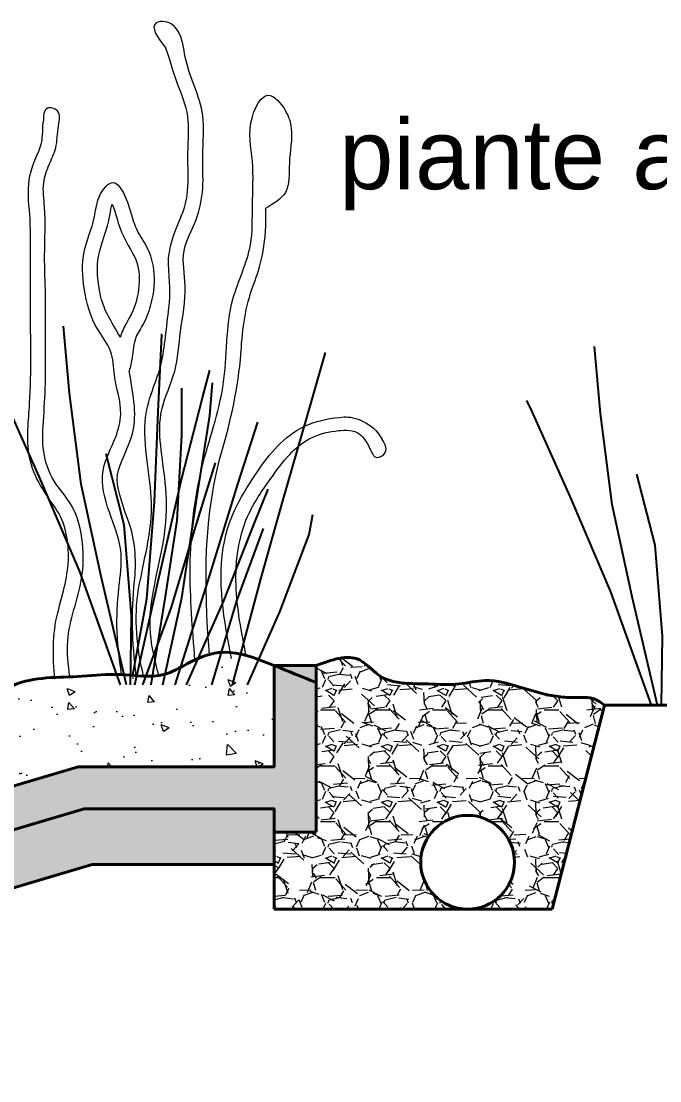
# Model space of a CAD drawing. Header units: millimetres. Extents: x 3441.7 to 3473.1, y 1370.7 to 1404.8.
# Drawn here: x 3455.93 to 3457.275, y 1383.778 to 1386.012 of the extents above; entities that cross this region are included whole.
import ezdxf

# ---------------------------------------------------------------- set-up
doc = ezdxf.new("R2010")
doc.units = ezdxf.units.MM
doc.layers.add('MURATURA_section_wall', color=7, linetype='Continuous', lineweight=40)
doc.layers.add('PIANTE_laghetto - PISCINA', color=7, linetype='Continuous', lineweight=0, true_color=0x306c2d)
doc.layers.add('TRATTEGGI - hatch', color=7, linetype='Continuous', lineweight=5, true_color=0x8f8f8f)
doc.layers.add('SCRITTE_txt', color=7, linetype='Continuous')
doc.layers.add('VEGETAZIONE', color=7, linetype='Continuous', true_color=0x007a00)
doc.styles.get("Standard").update_dxf_attribs({"font": 'arial.ttf'})

msp = doc.modelspace()

# ---------------------------------------------------------------- hatches: boundary and pattern name
at = {"layer": 'TRATTEGGI - hatch'}
h = msp.add_hatch(dxfattribs=at)
h.set_pattern_fill('AR-CONC', color=256, scale=0.023558, style=0)
h.set_pattern_definition([(130, (3473.15166, 1278.14105), (-0.168973, -0.01478322), [0.0176686, -0.19435447]), (185, (3473.15166, 1278.14105), (0.0326872, 0.1772023), [0.01413487, -0.15548357]), (79.5486, (3473.13758, 1278.13981), (-0.13628592, 0.16241897), [0.015016, -0.16517588]), (133.8158, (3473.15166, 1278.18816), (-0.2514219, -0.03899316), [0.0265029, -0.2915317]), (83.3644, (3473.1307, 1278.18491), (-0.22018893, 0.22948383), [0.022524, -0.2477638]), (188.8158, (3473.15166, 1278.18816), (-0.22018875, 0.229484), [0.0212023, -0.23322536]), (159, (3473.1281, 1278.17638), (-0.14062006, -0.09484943), [0.0176686, -0.19435447]), (214, (3473.1281, 1278.17638), (-0.0573205, 0.1708317), [0.01413487, -0.15548357]), (108.5486, (3473.11639, 1278.16848), (-0.19794063, 0.0759821), [0.015016, -0.16517588]), (142.5, (3473.151663, 1278.141047), (-0.002864633, 0.078423524), [0, -0.15359892, 0, -0.15783938, 0, -0.156072525]), (172.5, (3473.15166, 1278.14105), (-0.06197423, 0.09291597), [0, -0.08999201, 0, -0.150065206, 0, -0.059484246]), (212.5, (3473.2042, 1278.141047), (-0.125758514, -0.005313503), [0, -0.05889529, 0, -0.18375331, 0, -0.24382651]), (222.5, (3473.22776, 1278.14105), (-0.13738768, 0.02358285), [0, -0.07656388, 0, -0.12203105, 0, -0.17315216])])
edge = h.paths.add_edge_path()
edge.add_spline(control_points=[(3455.01377, 1384.36409), (3455.02447, 1384.36951), (3455.03818, 1384.37645), (3455.05328, 1384.38028), (3455.05713, 1384.38111)], knot_values=[0.5011026, 0.5011026, 0.5011026, 0.5011026, 0.5130989, 0.5171188, 0.5171188, 0.5171188, 0.5171188], degree=3, periodic=0)
edge.add_spline(control_points=[(3455.05713, 1384.38111), (3455.06412, 1384.3826), (3455.07129, 1384.38365), (3455.07847, 1384.3846)], knot_values=[0.4937951, 0.4937951, 0.4937951, 0.4937951, 0.5011026, 0.5011026, 0.5011026, 0.5011026], degree=3, periodic=0)
edge.add_spline(control_points=[(3455.07847, 1384.3846), (3455.08164, 1384.38502), (3455.1067, 1384.38816), (3455.15191, 1384.39536), (3455.21666, 1384.39438), (3455.24871, 1384.4335), (3455.28732, 1384.46479), (3455.34502, 1384.45611), (3455.40817, 1384.46141), (3455.47315, 1384.45087), (3455.50105, 1384.49039), (3455.53763, 1384.4999), (3455.58015, 1384.49913), (3455.61912, 1384.50596), (3455.63515, 1384.51797), (3455.63641, 1384.51898)], knot_values=[0.2931845, 0.2931845, 0.2931845, 0.2931845, 0.2964165, 0.3187076, 0.3411877, 0.3568626, 0.3680617, 0.3902386, 0.4110751, 0.4359547, 0.4479563, 0.456192, 0.4731713, 0.4921315, 0.4937951, 0.4937951, 0.4937951, 0.4937951], degree=3, periodic=0)
edge.add_spline(control_points=[(3455.63641, 1384.51898), (3455.64568, 1384.52638), (3455.66155, 1384.54582), (3455.68496, 1384.55428), (3455.69726, 1384.55659)], knot_values=[0.2685481, 0.2685481, 0.2685481, 0.2685481, 0.2807222, 0.2931845, 0.2931845, 0.2931845, 0.2931845], degree=3, periodic=0)
edge.add_spline(control_points=[(3455.69726, 1384.55659), (3455.70121, 1384.55733), (3455.7152, 1384.55921), (3455.72917, 1384.55896), (3455.73908, 1384.55847)], knot_values=[0.2545532, 0.2545532, 0.2545532, 0.2545532, 0.2585621, 0.2685481, 0.2685481, 0.2685481, 0.2685481], degree=3, periodic=0)
edge.add_spline(control_points=[(3455.73908, 1384.55847), (3455.7589, 1384.55751), (3455.80362, 1384.55254), (3455.84491, 1384.57405), (3455.86709, 1384.587)], knot_values=[0.20898, 0.20898, 0.20898, 0.20898, 0.2289464, 0.2545532, 0.2545532, 0.2545532, 0.2545532], degree=3, periodic=0)
edge.add_spline(control_points=[(3455.86709, 1384.587), (3455.86816, 1384.58763), (3455.88332, 1384.59654), (3455.93975, 1384.63169), (3456.01525, 1384.62784), (3456.07034, 1384.63182), (3456.07637, 1384.63227)], knot_values=[0.1353612, 0.1353612, 0.1353612, 0.1353612, 0.1365977, 0.1529117, 0.2028238, 0.20898, 0.20898, 0.20898, 0.20898], degree=3, periodic=0)
edge.add_spline(control_points=[(3456.07637, 1384.63227), (3456.08635, 1384.63303), (3456.09628, 1384.63383), (3456.10623, 1384.63437)], knot_values=[0.1251631, 0.1251631, 0.1251631, 0.1251631, 0.1353612, 0.1353612, 0.1353612, 0.1353612], degree=3, periodic=0)
edge.add_spline(control_points=[(3456.10623, 1384.63437), (3456.11699, 1384.63496), (3456.1287, 1384.63528), (3456.14057, 1384.63479), (3456.1415, 1384.63475)], knot_values=[0.1132113, 0.1132113, 0.1132113, 0.1132113, 0.1242357, 0.1251631, 0.1251631, 0.1251631, 0.1251631], degree=3, periodic=0)
edge.add_spline(control_points=[(3456.1415, 1384.63475), (3456.15161, 1384.63429), (3456.16183, 1384.63331), (3456.172, 1384.63249)], knot_values=[0.1030448, 0.1030448, 0.1030448, 0.1030448, 0.1132113, 0.1132113, 0.1132113, 0.1132113], degree=3, periodic=0)
edge.add_spline(control_points=[(3456.172, 1384.63249), (3456.17725, 1384.63207), (3456.18249, 1384.63169), (3456.1877, 1384.63145)], knot_values=[0.097798, 0.097798, 0.097798, 0.097798, 0.1030448, 0.1030448, 0.1030448, 0.1030448], degree=3, periodic=0)
edge.add_spline(control_points=[(3456.1877, 1384.63145), (3456.19856, 1384.63094), (3456.20927, 1384.63104), (3456.21964, 1384.63258)], knot_values=[0.0868495, 0.0868495, 0.0868495, 0.0868495, 0.097798, 0.097798, 0.097798, 0.097798], degree=3, periodic=0)
edge.add_spline(control_points=[(3456.21964, 1384.63258), (3456.2234, 1384.63313), (3456.24456, 1384.6374), (3456.26884, 1384.6521), (3456.29083, 1384.66306), (3456.29601, 1384.66545)], knot_values=[0.0585624, 0.0585624, 0.0585624, 0.0585624, 0.0625276, 0.0811704, 0.0868495, 0.0868495, 0.0868495, 0.0868495], degree=3, periodic=0)
edge.add_spline(control_points=[(3456.29601, 1384.66545), (3456.30602, 1384.67008), (3456.31621, 1384.67409), (3456.3265, 1384.67695)], knot_values=[0.0475979, 0.0475979, 0.0475979, 0.0475979, 0.0585624, 0.0585624, 0.0585624, 0.0585624], degree=3, periodic=0)
edge.add_spline(control_points=[(3456.3265, 1384.67695), (3456.33291, 1384.67873), (3456.37782, 1384.68806), (3456.42357, 1384.66955), (3456.46276, 1384.6537)], knot_values=[0, 0, 0, 0, 0.006831, 0.0475979, 0.0475979, 0.0475979, 0.0475979], degree=3, periodic=0)
edge.add_line((3456.46276, 1384.6537), (3456.46276, 1384.44028))
edge.add_line((3456.46276, 1384.44028), (3456.04977, 1384.44028))
edge.add_line((3456.04977, 1384.44028), (3454.9723, 1384.12073))
edge.add_spline(control_points=[(3454.9723, 1384.12073), (3454.97641, 1384.12668), (3454.98051, 1384.13264), (3454.98173, 1384.13929)], knot_values=[0.6157205, 0.6157205, 0.6157205, 0.6157205, 0.6227265, 0.6227265, 0.6227265, 0.6227265], degree=3, periodic=0)
edge.add_spline(control_points=[(3454.98173, 1384.13929), (3454.98191, 1384.14026), (3454.98259, 1384.14601), (3454.97932, 1384.15811), (3454.99153, 1384.16886), (3455.00702, 1384.1762), (3455.00459, 1384.1991), (3454.99776, 1384.22401), (3454.97055, 1384.24571), (3454.94925, 1384.26411), (3454.94404, 1384.28014), (3454.94336, 1384.28302)], knot_values=[0.5564707, 0.5564707, 0.5564707, 0.5564707, 0.5574894, 0.562435, 0.5678512, 0.5723498, 0.5786602, 0.587927, 0.598972, 0.6128081, 0.6157205, 0.6157205, 0.6157205, 0.6157205], degree=3, periodic=0)
edge.add_spline(control_points=[(3454.94336, 1384.28302), (3454.94072, 1384.29427), (3454.94309, 1384.3277), (3454.97082, 1384.34322), (3454.98872, 1384.35188)], knot_values=[0.5261296, 0.5261296, 0.5261296, 0.5261296, 0.5375289, 0.5564707, 0.5564707, 0.5564707, 0.5564707], degree=3, periodic=0)
edge.add_spline(control_points=[(3454.98872, 1384.35188), (3454.9937, 1384.35429), (3455.00229, 1384.35828), (3455.01043, 1384.3624), (3455.01377, 1384.36409)], knot_values=[0.5171188, 0.5171188, 0.5171188, 0.5171188, 0.522393, 0.5261296, 0.5261296, 0.5261296, 0.5261296], degree=3, periodic=0)
h = msp.add_hatch(dxfattribs=at)
h.set_pattern_fill('GRAVEL', color=256, scale=0.117791, style=0)
h.set_pattern_definition([(311.9872, (3473.066854, 1278.258837), (0.9423244731, -1.0601154245), [0.01584707, -1.56886317]), (355.0303, (3473.0774554, 1278.247058), (-1.41348714586, 0.11778956121), [0.02719408, -2.69221278]), (47.4896, (3473.104547, 1278.244702), (-1.1779047584, -1.29569745854), [0.0191749, -1.89831684]), (272.7263, (3473.1504856, 1278.2152546), (-0.1177901161, 2.35581173808), [0.02476406, -2.45164118]), (247.1663, (3473.1516635, 1278.1905186), (0.5889540926, 1.41348659934), [0.02428312, -2.40403199]), (182.7263, (3473.14224, 1278.1681384), (2.35581173808, 0.1177901161), [0.02476406, -2.45164118]), (142.3058, (3473.1175042, 1278.1669604), (1.53127847241, -1.17790472149), [0.0327492, -3.24216807]), (107.7447, (3473.0915903, 1278.186985), (-0.82453536391, 2.59139242975), [0.03091862, -3.06094396]), (58.5704, (3473.082167, 1278.2164325), (0.94232565124, 1.5312770225), [0.02484792, -2.45994718]), (4.7636, (3473.095124, 1278.237635), (-1.2956965483, -0.1177895878), [0.02836774, -1.39001878]), (317.6026, (3473.1233937, 1278.2399906), (1.41348788789, -1.29569550417), [0.03668564, -3.63188128]), (41.1859, (3473.033873, 1278.214077), (0.8245344433, 0.7067431945), [0.01252126, -1.23960974]), (8.5308, (3473.043296, 1278.222322), (-1.53127740514, -0.23558210206), [0.02382161, -2.3583455]), (315, (3473.066854, 1278.225856), (1e-17, -0.11779062), [0.01665806, -0.14992291]), (336.8014, (3473.0751, 1278.23999), (-0.588952894, 0.2355813264), [0.0089707, -0.88809566]), (248.1986, (3473.083345, 1278.236457), (0.1177905746, 0.3533717877), [0.0126864, -0.62163534]), (149.0362, (3473.078633, 1278.224678), (-0.3533715225, 0.235581463), [0.02060499, -0.66622626]), (18.4349, (3473.060965, 1278.23528), (-0.235581222, -0.117790397), [0.01489945, -0.35758713]), (163.6105, (3473.1516635, 1278.236457), (-1.1779061106, 0.3533708968), [0.02087249, -2.06638198]), (109.6538, (3473.131639, 1278.2423464), (0.47116178085, -1.2956966884), [0.01751087, -1.7335721]), (246.8014, (3473.060965, 1278.258837), (0.2355813264, 0.588952894), [0.01794127, -0.87912509]), (196.3895, (3473.053897, 1278.2423464), (1.1779061106, 0.3533708968), [0.02087249, -2.06638198]), (200.556, (3473.151663, 1278.163427), (0.5889531431, 0.2355806987), [0.02012806, -0.98627518]), (245.2249, (3473.132817, 1278.156359), (0.5889520058, 1.2956968399), [0.01686502, -1.66963949]), (113.1986, (3473.059787, 1278.141047), (-0.2355813264, 0.588952894), [0.01794127, -0.87912509]), (162.646, (3473.0527194, 1278.157537), (1.531277845, -0.4711616931), [0.01974535, -1.9547847]), (110.556, (3473.117504, 1278.141047), (0.2355806987, -0.5889531431), [0.01006403, -0.9963392]), (78.6901, (3473.066854, 1278.141047), (0.1177903063, 0.4711624293), [0.00600614, -0.59461029]), (14.0362, (3473.068032, 1278.146936), (-0.35337182, -0.117790356), [0.02428312, -0.46137983]), (353.991, (3473.09159, 1278.1528256), (-1.17790582233, 0.11779050477), [0.02250389, -2.22788206]), (236.3099, (3473.078633, 1278.214077), (0.117790742, 0.235581118), [0.016988, -0.40771197]), (186.8428, (3473.06921, 1278.199942), (-2.0024398731, -0.23558211241), [0.02965896, -2.93623223]), (119.0546, (3473.039762, 1278.196408), (0.4711623439, -0.8245341415), [0.01212725, -1.20060103]), (90, (3473.03387, 1278.20701), (0.11779059, 0.11779059), [0.00706744, -0.11072315]), (59.7436, (3473.093946, 1278.156359), (-0.4711617384, -0.82453438544), [0.01636394, -1.62003517]), (131.9872, (3473.1021914, 1278.170494), (-0.9423244731, 1.0601154245), [0.03169415, -1.5530161]), (180, (3473.08099, 1278.19405), (-0.11779059, 0.11779059), [0.03062555, -0.08716503]), (214.6952, (3473.0503636, 1278.194052), (1.17790517543, 0.8245351103), [0.01862434, -1.8438083]), (285.9454, (3473.03505, 1278.183451), (0.1177905721, -0.4711623556), [0.01715054, -0.84037787]), (332.354, (3473.0397624, 1278.1669604), (2.2380206243, -1.1779067602), [0.02792403, -2.76448308]), (4.5739, (3473.0644985, 1278.1540035), (1.53127767293, 0.1177899728), [0.02954176, -2.92463116])])
edge = h.paths.add_edge_path()
edge.add_line((3456.5511, 1384.30275), (3456.46276, 1384.30275))
edge.add_line((3456.46276, 1384.30275), (3456.46276, 1384.14015))
edge.add_line((3456.46276, 1384.14015), (3456.87028, 1384.14015))
edge.add_arc((3456.87028, 1384.23902), 0.09887, 180, 270, ccw=False)
edge.add_arc((3456.87028, 1384.23902), 0.09887, 0, 180, ccw=False)
edge.add_arc((3456.87028, 1384.23902), 0.09887, -90, 0, ccw=False)
edge.add_line((3456.87028, 1384.14015), (3457.04838, 1384.14015))
edge.add_line((3457.04838, 1384.14015), (3457.15828, 1384.57027))
edge.add_spline(control_points=[(3457.15828, 1384.57027), (3457.15194, 1384.57507), (3457.13436, 1384.58837), (3457.0989, 1384.58558), (3457.04661, 1384.58784), (3456.98454, 1384.60744), (3456.91435, 1384.62834), (3456.84915, 1384.61119), (3456.7872, 1384.6161), (3456.73208, 1384.61457), (3456.67985, 1384.62897), (3456.638, 1384.68579), (3456.58393, 1384.66582), (3456.5511, 1384.6537)], knot_values=[0, 0, 0, 0, 0.0079109, 0.0219339, 0.0340721, 0.061634, 0.0879473, 0.1065741, 0.1287308, 0.1509215, 0.162598, 0.1827797, 0.213995, 0.213995, 0.213995, 0.213995], degree=3, periodic=0)
edge.add_line((3456.5511, 1384.6537), (3456.5511, 1384.30275))
at = {"layer": 'TRATTEGGI - hatch', "true_color": 0x383838}
h = msp.add_hatch(color=250, dxfattribs=at)
edge = h.paths.add_edge_path()
edge.add_line((3456.5511, 1384.6537), (3456.46276, 1384.6537))
edge.add_line((3456.46276, 1384.6537), (3456.46276, 1384.44028))
edge.add_line((3456.46276, 1384.44028), (3456.04977, 1384.44028))
edge.add_line((3456.04977, 1384.44028), (3454.95955, 1384.11694))
edge.add_line((3454.95955, 1384.11694), (3454.84669, 1384.11694))
edge.add_line((3454.84669, 1384.11694), (3454.82901, 1384.04813))
edge.add_spline(control_points=[(3454.82901, 1384.04813), (3454.82833, 1384.04397), (3454.8273, 1384.0399), (3454.82589, 1384.03595)], knot_values=[0.2016462, 0.2016462, 0.2016462, 0.2016462, 0.2059053, 0.2059053, 0.2059053, 0.2059053], degree=3, periodic=0)
edge.add_spline(control_points=[(3454.68608, 1383.97781), (3454.71432, 1383.97648), (3454.7692, 1383.97084), (3454.81721, 1384.01165), (3454.82589, 1384.03595)], knot_values=[0.1470175, 0.1470175, 0.1470175, 0.1470175, 0.1754339, 0.2016462, 0.2016462, 0.2016462, 0.2016462], degree=3, periodic=0)
edge.add_line((3454.82589, 1384.03595), (3454.76525, 1383.7999))
edge.add_line((3454.76525, 1383.7999), (3454.56707, 1383.7999))
edge.add_spline(control_points=[(3454.56707, 1383.7999), (3454.54481, 1383.79793), (3454.52241, 1383.79678), (3454.49945, 1383.7999)], knot_values=[0.1005291, 0.1005291, 0.1005291, 0.1005291, 0.1233571, 0.1233571, 0.1233571, 0.1233571], degree=3, periodic=0)
edge.add_line((3454.49945, 1383.7999), (3454.4378, 1383.7999))
edge.add_line((3454.4378, 1383.7999), (3454.17859, 1383.08987))
edge.add_line((3454.17859, 1383.08987), (3451.82038, 1383.08987))
edge.add_line((3451.82038, 1383.08987), (3451.82038, 1383.00153))
edge.add_line((3451.82038, 1383.00153), (3454.24038, 1383.00153))
edge.add_line((3454.24038, 1383.00153), (3454.49959, 1383.71155))
edge.add_line((3454.49959, 1383.71155), (3454.83376, 1383.71155))
edge.add_line((3454.83376, 1383.71155), (3454.91521, 1384.0286))
edge.add_line((3454.91521, 1384.0286), (3454.97237, 1384.0286))
edge.add_line((3454.97237, 1384.0286), (3456.0626, 1384.35194))
edge.add_line((3456.0626, 1384.35194), (3456.46276, 1384.35194))
edge.add_line((3456.46276, 1384.35194), (3456.46276, 1384.30275))
edge.add_line((3456.46276, 1384.30275), (3456.5511, 1384.30275))
edge.add_line((3456.5511, 1384.30275), (3456.5511, 1384.6537))
edge = h.paths.add_edge_path()
edge.add_line((3447.17799, 1384.44028), (3447.17799, 1384.6537))
edge.add_line((3447.17799, 1384.6537), (3447.08965, 1384.6537))
edge.add_line((3447.08965, 1384.6537), (3447.08965, 1384.30275))
edge.add_line((3447.08965, 1384.30275), (3447.17799, 1384.30275))
edge.add_line((3447.17799, 1384.30275), (3447.17799, 1384.35194))
edge.add_line((3447.17799, 1384.35194), (3447.57815, 1384.35194))
edge.add_line((3447.57815, 1384.35194), (3448.66838, 1384.0286))
edge.add_line((3448.66838, 1384.0286), (3448.72554, 1384.0286))
edge.add_line((3448.72554, 1384.0286), (3448.80699, 1383.71155))
edge.add_line((3448.80699, 1383.71155), (3449.14116, 1383.71155))
edge.add_line((3449.14116, 1383.71155), (3449.40037, 1383.00153))
edge.add_line((3449.40037, 1383.00153), (3451.82038, 1383.00153))
edge.add_line((3451.82038, 1383.00153), (3451.82038, 1383.08987))
edge.add_line((3451.82038, 1383.08987), (3449.46216, 1383.08987))
edge.add_line((3449.46216, 1383.08987), (3449.20295, 1383.7999))
edge.add_line((3449.20295, 1383.7999), (3449.1413, 1383.7999))
edge.add_spline(control_points=[(3449.1413, 1383.7999), (3449.11834, 1383.79678), (3449.09594, 1383.79793), (3449.07368, 1383.7999)], knot_values=[0.1005291, 0.1005291, 0.1005291, 0.1005291, 0.1233571, 0.1233571, 0.1233571, 0.1233571], degree=3, periodic=0)
edge.add_line((3449.07368, 1383.7999), (3448.87551, 1383.7999))
edge.add_line((3448.87551, 1383.7999), (3448.81486, 1384.03595))
edge.add_spline(control_points=[(3448.81486, 1384.03595), (3448.81345, 1384.0399), (3448.81242, 1384.04397), (3448.81174, 1384.04813)], knot_values=[0.2016462, 0.2016462, 0.2016462, 0.2016462, 0.2059053, 0.2059053, 0.2059053, 0.2059053], degree=3, periodic=0)
edge.add_spline(control_points=[(3448.84775, 1384.14992), (3448.83728, 1384.1354), (3448.81599, 1384.10584), (3448.80869, 1384.06656), (3448.81174, 1384.04813)], knot_values=[0.2059053, 0.2059053, 0.2059053, 0.2059053, 0.2241704, 0.2430803, 0.2430803, 0.2430803, 0.2430803], degree=3, periodic=0)
edge.add_line((3448.81174, 1384.04813), (3448.79406, 1384.11694))
edge.add_line((3448.79406, 1384.11694), (3448.6812, 1384.11694))
edge.add_line((3448.6812, 1384.11694), (3447.59098, 1384.44028))
edge.add_line((3447.59098, 1384.44028), (3447.17799, 1384.44028))
at = {"layer": 'TRATTEGGI - hatch'}
h = msp.add_hatch(dxfattribs=at)
h.set_pattern_fill('AR-SAND', color=256, scale=0.029448, style=0)
h.set_pattern_definition([(37.5, (3430.489088, 1278.141047), (-0.001855006, 0.056740425), [0, -0.044760422, 0, -0.050060999, 0, -0.047852425]), (7.5, (3430.48909, 1278.14105), (0.05211576, 0.08310556), [0, -0.02414707, 0, -0.040343275, 0, -0.015460014]), (327.5, (3430.452867, 1278.141047), (0.091704148, 0.000166646), [0, -0.014723823, 0, -0.053005763, 0, -0.069201969]), (317.5, (3430.45287, 1278.14105), (0.088523353, 0.02584548), [0, -0.007361912, 0, -0.034748223, 0, -0.039754322])])
h.paths.add_polyline_path([(3454.58198, 1383.59376), (3454.92512, 1383.59376), (3455.00798, 1383.9163), (3456.0797, 1384.23415), (3456.46276, 1384.23415), (3456.46276, 1384.30275), (3456.46276, 1384.35194), (3456.0626, 1384.35194), (3454.97237, 1384.0286), (3454.91521, 1384.0286), (3454.83376, 1383.71155), (3454.49959, 1383.71155), (3454.24038, 1383.00153), (3451.82038, 1383.00153), (3449.40037, 1383.00153), (3449.14116, 1383.71155), (3448.80699, 1383.71155), (3448.72554, 1384.0286), (3448.66838, 1384.0286), (3447.57815, 1384.35194), (3447.17799, 1384.35194), (3447.17799, 1384.30275), (3447.17799, 1384.23415), (3447.56105, 1384.23415), (3448.63278, 1383.9163), (3448.71563, 1383.59376), (3449.05877, 1383.59376), (3449.31798, 1382.88374), (3451.82038, 1382.88374), (3454.32277, 1382.88374)])

# ---------------------------------------------------------------- linework, layer by layer
at = {"layer": 'MURATURA_section_wall'}
for p in [(3456.46276, 1384.30275), (3456.46276, 1384.14015), (3456.46276, 1384.14015), (3456.46276, 1384.14015), (3456.46276, 1384.14015), (3456.46276, 1384.14015), (3456.46276, 1384.14015)]:
    msp.add_line(p, (3456.46276, 1384.14015), dxfattribs=at)
for points in [[(3454.76525, 1383.7999), (3454.84669, 1384.11694), (3454.95955, 1384.11694), (3456.04977, 1384.44028), (3456.46276, 1384.44028), (3456.46276, 1384.6537), (3456.5511, 1384.6537), (3456.5511, 1384.30275)], [(3457.04838, 1384.14015), (3457.15828, 1384.57027), (3459.21064, 1384.57027)], [(3454.83376, 1383.71155), (3454.91521, 1384.0286), (3454.97237, 1384.0286), (3456.0626, 1384.35194), (3456.46276, 1384.35194), (3456.46276, 1384.30275)], [(3456.5511, 1384.30275), (3456.46276, 1384.30275)], [(3456.46276, 1384.23415), (3456.0797, 1384.23415), (3455.00798, 1383.9163)], [(3457.04838, 1384.14015), (3456.46276, 1384.14015)]]:
    msp.add_lwpolyline(points, dxfattribs=at)
msp.add_circle((3456.87028, 1384.23902), 0.09887, dxfattribs=at)
msp.add_open_spline([(3456.5511, 1384.61795), (3456.52165, 1384.62987), (3456.4922, 1384.64178), (3456.46276, 1384.6537), (3456.42357, 1384.66955), (3456.36183, 1384.69453), (3456.28412, 1384.66134), (3456.22114, 1384.62322), (3456.14155, 1384.63953), (3456.03738, 1384.62671), (3455.93975, 1384.63169), (3455.8619, 1384.58319), (3455.7958, 1384.54753), (3455.72271, 1384.56485), (3455.66247, 1384.54853), (3455.63174, 1384.50817), (3455.58015, 1384.49913), (3455.53763, 1384.4999), (3455.50105, 1384.49039), (3455.47315, 1384.45087), (3455.40817, 1384.46141), (3455.34502, 1384.45611), (3455.28732, 1384.46479), (3455.24871, 1384.4335), (3455.21666, 1384.39438), (3455.15191, 1384.39536), (3455.09603, 1384.38647), (3455.04347, 1384.3806), (3454.99789, 1384.35452), (3454.94042, 1384.33232), (3454.94052, 1384.27165), (3454.97055, 1384.24571), (3454.99776, 1384.22401), (3455.00459, 1384.1991), (3455.00702, 1384.1762), (3454.99153, 1384.16886), (3454.97932, 1384.15811), (3454.98461, 1384.13857), (3454.97701, 1384.12755), (3454.9723, 1384.12073)], degree=3, knots=[-0.04289252, -0.04289252, -0.04289252, -0.04289252, 0, 0, 0, 0.05707366, 0.08993818, 0.11603801, 0.15979423, 0.19812436, 0.26800136, 0.29084095, 0.32842157, 0.37035501, 0.39341445, 0.41278734, 0.43933156, 0.4631026, 0.47463257, 0.49143481, 0.5262663, 0.55543738, 0.58648498, 0.60216375, 0.62410864, 0.65558078, 0.68678827, 0.7071715, 0.72919766, 0.7630999, 0.78313626, 0.80250682, 0.81796981, 0.83094332, 0.83977792, 0.84607603, 0.85365857, 0.86058247, 0.87181708, 0.87181708, 0.87181708, 0.87181708], dxfattribs=at)
msp.add_spline([(3456.5511, 1384.6537), (3456.64224, 1384.66563), (3456.68937, 1384.62942), (3456.72199, 1384.61855), (3456.78723, 1384.61493), (3456.85248, 1384.61493), (3456.90685, 1384.62217), (3456.98297, 1384.60769), (3457.06175, 1384.58814), (3457.09745, 1384.58635), (3457.13858, 1384.5827), (3457.15828, 1384.57027)], degree=3, dxfattribs=at)
at = {"layer": 'PIANTE_laghetto - PISCINA'}
for points in [[(3456.21964, 1384.63258), (3456.2015, 1384.73465), (3456.21381, 1384.83798), (3456.23351, 1384.94378), (3456.23351, 1385.03973), (3456.22623, 1385.19315), (3456.25332, 1385.27434), (3456.26563, 1385.35799), (3456.27548, 1385.45394), (3456.27302, 1385.52775), (3456.29764, 1385.59172), (3456.31242, 1385.66061), (3456.31242, 1385.7295), (3456.31242, 1385.81315), (3456.29518, 1385.87465), (3456.27548, 1385.93616), (3456.26071, 1385.99029), (3456.23337, 1386.01082), (3456.21426, 1386.00818), (3456.23436, 1385.95487)], [(3456.29601, 1384.66545), (3456.286, 1384.86166), (3456.31057, 1385.07028), (3456.35561, 1385.24618), (3456.37608, 1385.42616), (3456.41293, 1385.5407), (3456.41702, 1385.62251), (3456.41702, 1385.71659), (3456.41702, 1385.81067), (3456.44978, 1385.85567), (3456.48662, 1385.82295), (3456.49891, 1385.78613), (3456.49481, 1385.7125), (3456.48662, 1385.65114), (3456.4454, 1385.61811)], [(3456.0323, 1384.62989), (3456.02807, 1384.70547), (3456.05726, 1384.83768), (3456.0592, 1384.91156), (3456.03585, 1384.99128), (3455.99888, 1385.04377), (3455.97748, 1385.10404), (3455.97748, 1385.17793), (3455.98131, 1385.25842), (3455.98131, 1385.3498), (3455.98131, 1385.43534), (3455.97936, 1385.517), (3455.97933, 1385.62045), (3455.97738, 1385.671), (3455.98906, 1385.70989), (3456.00268, 1385.74488), (3456.00852, 1385.79155), (3456.00657, 1385.82266), (3455.98517, 1385.82849), (3455.97665, 1385.79885)], [(3456.1415, 1384.63475), (3456.13171, 1384.73792), (3456.13702, 1384.82812), (3456.13968, 1384.89709), (3456.11578, 1384.97668), (3456.1025, 1385.06422), (3456.12906, 1385.13585), (3456.13968, 1385.1836), (3456.1264, 1385.26584), (3456.11843, 1385.31624), (3456.09188, 1385.36134), (3456.06267, 1385.44888), (3456.06267, 1385.52581), (3456.08392, 1385.59744), (3456.09719, 1385.64784), (3456.12374, 1385.67172), (3456.14764, 1385.64519), (3456.16092, 1385.60805), (3456.1742, 1385.57091), (3456.19544, 1385.53377), (3456.20871, 1385.48867), (3456.2034, 1385.41705), (3456.18747, 1385.3746), (3456.17154, 1385.34542), (3456.16357, 1385.30298), (3456.15753, 1385.27438)], [(3456.40385, 1384.67498), (3456.38263, 1384.82438), (3456.40699, 1384.96821), (3456.45571, 1385.04786), (3456.49557, 1385.09875), (3456.5368, 1385.13137), (3456.59121, 1385.14806), (3456.63754, 1385.14483), (3456.66387, 1385.11203), (3456.67937, 1385.09212), (3456.69681, 1385.10279), (3456.68927, 1385.13185)]]:
    msp.add_spline(points, degree=3, dxfattribs=at)
for points, knots in [([(3456.1877, 1384.63145), (3456.17401, 1384.68863), (3456.16667, 1384.75539), (3456.18855, 1384.87712), (3456.20415, 1384.93108), (3456.20525, 1385.04211), (3456.18675, 1385.10094), (3456.19427, 1385.21418), (3456.2171, 1385.25547), (3456.23257, 1385.32351), (3456.23598, 1385.36919), (3456.2454, 1385.43847), (3456.24194, 1385.46283), (3456.23911, 1385.5327), (3456.25371, 1385.56932), (3456.27491, 1385.61707), (3456.27976, 1385.63865), (3456.28264, 1385.68695), (3456.28045, 1385.71628), (3456.28261, 1385.77363), (3456.28424, 1385.79718), (3456.27486, 1385.84246), (3456.26415, 1385.86584), (3456.24887, 1385.90958), (3456.24457, 1385.92867), (3456.23436, 1385.95487)], [0.00222782, 0.00222782, 0.00222782, 0.00222782, 0.06080821, 0.06080821, 0.12161642, 0.12161642, 0.18242463, 0.18242463, 0.22377283, 0.22377283, 0.26512103, 0.26512103, 0.29854549, 0.29854549, 0.32665009, 0.32665009, 0.35475468, 0.35475468, 0.38285928, 0.38285928, 0.41096387, 0.41096387, 0.43906847, 0.43906847, 0.45362047, 0.45362047, 0.45362047, 0.45362047]), ([(3456.00122, 1384.62619), (3455.9961, 1384.66907), (3455.99579, 1384.72086), (3456.01802, 1384.80807), (3456.02958, 1384.84433), (3456.02929, 1384.92068), (3456.02337, 1384.95602), (3455.98347, 1385.01191), (3455.95532, 1385.05094), (3455.94009, 1385.13361), (3455.94585, 1385.17073), (3455.94983, 1385.24011), (3455.95042, 1385.27396), (3455.94967, 1385.40073), (3455.94933, 1385.49753), (3455.94927, 1385.61137), (3455.9428, 1385.6346), (3455.94888, 1385.70585), (3455.96844, 1385.73681), (3455.974, 1385.75928), (3455.9746, 1385.768), (3455.97665, 1385.79885)], [0, 0, 0, 0, 0.04350532, 0.04350532, 0.08701064, 0.08701064, 0.13051596, 0.13051596, 0.16642075, 0.16642075, 0.20232554, 0.20232554, 0.23823033, 0.23823033, 0.33201063, 0.33201063, 0.35990464, 0.35990464, 0.38779865, 0.38779865, 0.39897264, 0.39897264, 0.39897264, 0.39897264]), ([(3456.13899, 1385.34586), (3456.11816, 1385.38253), (3456.10508, 1385.40035), (3456.09104, 1385.46019), (3456.08781, 1385.49268), (3456.09785, 1385.54151), (3456.11192, 1385.57395), (3456.11831, 1385.61244), (3456.11952, 1385.61995), (3456.12183, 1385.62637)], [0.24118376, 0.24118376, 0.24118376, 0.24118376, 0.27606813, 0.27606813, 0.31095249, 0.31095249, 0.33994824, 0.33994824, 0.35036449, 0.35036449, 0.35036449, 0.35036449]), ([(3456.12183, 1385.62637), (3456.12993, 1385.60742), (3456.13257, 1385.58474), (3456.15958, 1385.52958), (3456.1706, 1385.51704), (3456.17968, 1385.47999), (3456.17965, 1385.45972), (3456.17215, 1385.41639), (3456.16711, 1385.40192), (3456.14701, 1385.36769), (3456.1416, 1385.35633), (3456.13899, 1385.34586)], [0.38054369, 0.38054369, 0.38054369, 0.38054369, 0.4051119, 0.4051119, 0.42968011, 0.42968011, 0.45424832, 0.45424832, 0.48123716, 0.48123716, 0.48925596, 0.48925596, 0.48925596, 0.48925596]), ([(3456.3265, 1384.67695), (3456.31474, 1384.82726), (3456.31309, 1384.97062), (3456.37455, 1385.18069), (3456.38946, 1385.25557), (3456.39689, 1385.3749), (3456.40421, 1385.41644), (3456.43611, 1385.50151), (3456.44735, 1385.54667), (3456.4454, 1385.61811)], [0.00305942, 0.00305942, 0.00305942, 0.00305942, 0.15686125, 0.15686125, 0.22675699, 0.22675699, 0.27908115, 0.27908115, 0.31812033, 0.31812033, 0.31812033, 0.31812033]), ([(3456.172, 1384.63249), (3456.16363, 1384.70525), (3456.16151, 1384.7632), (3456.17269, 1384.86707), (3456.17114, 1384.9135), (3456.14618, 1384.98639), (3456.13273, 1385.01944), (3456.13216, 1385.07228), (3456.15025, 1385.09749), (3456.17494, 1385.17636), (3456.16711, 1385.22191), (3456.15753, 1385.27438)], [0, 0, 0, 0, 0.06786836, 0.06786836, 0.1044725, 0.1044725, 0.14107664, 0.14107664, 0.17768078, 0.17768078, 0.21194923, 0.21194923, 0.21194923, 0.21194923]), ([(3456.37316, 1384.66887), (3456.3577, 1384.74655), (3456.34117, 1384.83196), (3456.37031, 1384.97608), (3456.40334, 1385.02712), (3456.45688, 1385.10463), (3456.49014, 1385.14394), (3456.56022, 1385.17154), (3456.58081, 1385.17544), (3456.63096, 1385.17913), (3456.6704, 1385.1669), (3456.68927, 1385.13185)], [0, 0, 0, 0, 0.08074685, 0.08074685, 0.1349244, 0.1349244, 0.17520096, 0.17520096, 0.19751078, 0.19751078, 0.2129794, 0.2129794, 0.2129794, 0.2129794])]:
    msp.add_open_spline(points, degree=3, knots=knots, dxfattribs=at)
at = {"layer": 'VEGETAZIONE'}
for points in [[(3456.15168, 1384.61325), (3456.09843, 1384.84135), (3456.05618, 1385.03595), (3456.03186, 1385.22799), (3456.01906, 1385.36882)], [(3456.16548, 1384.63405), (3456.19445, 1384.79398), (3456.2111, 1384.99882), (3456.21878, 1385.1883), (3456.22646, 1385.3509), (3456.2239, 1385.3509)], [(3456.37478, 1384.61325), (3456.43514, 1384.83879), (3456.47995, 1384.99626), (3456.54396, 1385.22031), (3456.57085, 1385.31377)], [(3457.27006, 1384.57027), (3457.21677, 1384.79858), (3457.17452, 1384.99318), (3457.15019, 1385.18522), (3457.13739, 1385.32605)], [(3456.16952, 1384.61325), (3456.21622, 1384.82214), (3456.26871, 1385.04875), (3456.31224, 1385.21775), (3456.3276, 1385.27664)], [(3456.13898, 1384.61325), (3456.05362, 1384.85159), (3455.97041, 1385.04619), (3455.88719, 1385.23311), (3455.87695, 1385.25488)], [(3456.22838, 1384.61325), (3456.26871, 1384.79654), (3456.30071, 1385.01163), (3456.3276, 1385.18062), (3456.33272, 1385.24976)], [(3456.20357, 1384.61325), (3456.23414, 1384.7991), (3456.25846, 1384.95913), (3456.26871, 1385.13965), (3456.26871, 1385.23823)], [(3457.25739, 1384.57027), (3457.17196, 1384.80882), (3457.08874, 1385.00342), (3457.00552, 1385.19034), (3456.99528, 1385.21211)], [(3456.25463, 1384.61325), (3456.3276, 1384.84391), (3456.38649, 1385.03595), (3456.42874, 1385.16654)], [(3456.16021, 1384.61325), (3456.16245, 1384.75813), (3456.14708, 1384.95017), (3456.10867, 1385.09996)], [(3456.18648, 1384.61325), (3456.24566, 1384.77477), (3456.29815, 1384.94761), (3456.33912, 1385.08076)], [(3457.27854, 1384.57027), (3457.28078, 1384.71536), (3457.26542, 1384.9074), (3457.22701, 1385.05719)], [(3456.27831, 1384.61325), (3456.35704, 1384.79014), (3456.42106, 1384.95273), (3456.4505, 1385.02571)], [(3456.40655, 1384.61325), (3456.47483, 1384.76709), (3456.53628, 1384.92969), (3456.54396, 1384.97194)], [(3456.33152, 1384.61325), (3456.38393, 1384.79014), (3456.44026, 1384.94249)]]:
    msp.add_lwpolyline(points, dxfattribs=at)

# ---------------------------------------------------------------- texts
at = {"layer": 'SCRITTE_txt', "insert": (3457.40568, 1385.80503), "char_height": 0.1472382, "width": 1.8773305, "attachment_point": 2}
msp.add_mtext('{\\fArial|b0|i0|c0|p34;piante acquatiche}', dxfattribs=at)

doc.saveas('drawing.dxf')
